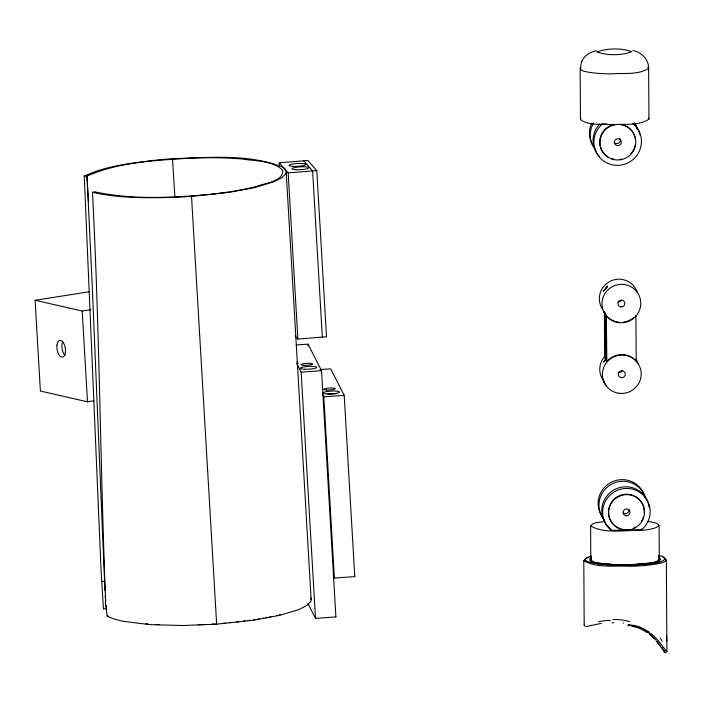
<?xml version="1.0" encoding="UTF-8"?>
<svg xmlns="http://www.w3.org/2000/svg" width="702" height="702" viewBox="0 0 702 702"><rect width="100%" height="100%" fill="white"/><g stroke="black" fill="none" stroke-linecap="round" stroke-linejoin="round"><path stroke-width="1.05" d="M585.749 558.555L583.792 560.538L584.187 625.149C584.994 627.948 589.162 625.631 591.102 625.535M581.546 61.96L580.159 68.62L580.457 119.603C588.873 126.044 601.939 123.675 612.179 124.745C624.078 123.64 638.934 126.141 648.946 119.112L648.63 68.357C648.797 59.433 641.374 52.009 632.862 50.518M664.259 557.871C670.173 562.065 657.765 563.759 654.878 564.25C646.603 565.575 638.223 566.084 629.843 566.321C615.259 565.329 596.437 568.515 583.792 560.538M580.457 119.603L580.905 118.735M590.821 560.74L590.61 525.886C593.646 521.823 600.324 522.569 604.861 521.41M647.779 521.472C671.621 524.719 650.886 530.317 640.268 530.335C624.841 530.282 604.053 533.915 590.61 525.886M584.187 625.149L584.415 624.175M666.488 636.784L666.654 636.117L666.76 640.865M648.63 68.357C638.355 75.158 623.824 72.841 611.863 73.877C603.781 73.798 595.665 73.473 587.697 72.06C586.03 71.569 578.141 70.718 580.993 67.532M603.729 361.925L605.501 358.95L605.229 313.39M581.993 60.969C584.582 55.388 590.294 51.966 596.138 50.711M581.309 62.487L582.23 60.451M603.571 290.549L603.351 291.374L606.782 287.46M603.887 361.995L604.703 361.047M604.466 361.328L605.87 359.661L605.589 314.101L606.195 315.295M605.773 287.495L606.651 286.732M591.426 558.634C590.654 564.662 605.089 562.793 608.932 564.276M591.409 559.02L590.312 560.512L591.795 561.986M658.722 561.284L659.827 559.906L658.836 558.616M658.529 561.398L657.326 561.969M103.448 608.897L101.079 570.498L84.258 176.158C105.493 165.944 129.475 163.566 152.562 160.495A94.796 16.014 -3.3 0 1 172.499 158.713C208.898 157.643 247.604 153.554 282.274 166.892A126.527 21.376 -3.3 0 1 285.767 173.745L282.002 177.65L274.105 181.704L254.879 187.539L229.177 192.357L191.699 196.385A94.796 16.014 -3.3 0 1 171.393 197.455C145.042 198.025 118.269 198.21 92.445 192.234C99.649 328.29 100.193 465.926 105.651 601.64M585.986 558.441L587.416 557.879M591.488 557.344C582.616 563.539 609.775 563.785 611.705 564.461M656.396 562.311L655.317 562.644M587.749 557.765L588.829 557.441M654.931 562.75L652.132 563.399M591.198 556.045C568.989 563.144 617.269 566.137 620.524 564.768M279.414 614.776L280.326 614.548M591.374 625.464L601.281 623.411M590.259 557.063L591.312 556.818M276.623 615.443L277.562 615.224M269.735 616.926L270.744 616.725M267.69 617.33L265.602 617.734M651.491 563.53L650.149 563.767M262.425 618.304L263.496 618.12M258.108 619.041L259.196 618.866M649.596 563.864L648.455 564.039M93.98 400.781L87.504 401.807L40.4 391.058L35.1 300.289L89.066 291.786M35.1 300.289L82.204 311.03L90.839 309.67M253.694 619.734L254.8 619.568M248.096 620.542L250.342 620.226M243.568 621.138L245.077 620.945M646.63 564.294L642.444 564.768M236.732 621.946L239.013 621.691M229.905 622.656L232.178 622.437M223.131 623.271L225.386 623.078M279.449 165.918L279.264 162.803L307.906 160.495L316.804 170.595L326.5 336.749L297.867 339.066L295.165 336.004M279.264 162.803L288.171 172.911L316.804 170.595M638.697 564.241C643.69 562.899 658.467 564.399 658.871 558.301M95.042 191.9C132.581 199.938 171.516 197.745 209.494 194.419C225.21 192.699 240.918 190.417 256.256 186.539C264.206 183.011 283.248 181.923 282.871 170.402C272.508 160.214 255.721 161.302 242.243 159.029C225.202 157.599 208.073 157.502 190.988 158.108C156.046 160.451 119.498 161.758 86.995 176.114L92.102 282.564L104.949 590.549M84.258 176.158L86.925 175.974L88.513 202.079M92.445 192.234L95.112 192.041M296.2 344.98L308.011 344.138L321.534 370.682L335.898 616.918L315.505 618.365L308.029 603.676M319.945 369.594L330.677 368.831L344.199 395.375L354.773 576.614L334.38 578.062L333.16 575.675M296.551 363.109L301.14 372.13L321.534 370.682M322.587 394.427L323.806 396.823L344.199 395.375M101.562 581.458L104.466 581.256M104.633 587.486L105.721 587.407M103.501 608.915L106.406 608.704L105.967 605.694M310.714 597.972A126.527 21.376 -3.3 0 1 310.732 601.526L306.967 605.422L299.07 609.485L279.844 615.321L254.142 620.138L216.655 624.166L183.082 625.526L149.684 624.622L122.885 621.27L113.522 618.874L107.16 616.137L108.468 616.075M638.636 564.171L635.161 564.469M638.197 565.128L632.362 565.452M212.013 624.087L216.655 624.166L191.506 196.007M635.88 564.434C639.145 563.574 667.111 563.425 658.766 556.914M635.652 564.364L631.537 564.636M634.889 564.399L630.089 564.689M205.168 624.464L198.166 624.771M631.08 564.566L629.361 564.706M629.554 564.61L627.167 564.759M628.79 564.627L623.376 564.698M602.316 123.947L606.712 123.956M611.293 530.352L641.672 529.756A23.85 23.438 -27 0 0 643.585 495.507A23.85 23.438 -27 0 0 608.967 496.191A23.85 23.438 -27 0 0 611.293 530.352L610.459 528.711A23.85 23.438 -27 0 1 614.004 489.908A23.85 23.438 -27 0 1 649.104 506.958M626.482 564.671L624.148 564.698M623.481 564.785L621.068 564.68M622.744 564.785L618.69 564.645M611.986 622.692L613.934 622.735M616.988 565.128C629.176 565.329 641.409 564.978 653.474 563.179C659.933 563.162 672.262 558.011 658.713 555.457M617.909 564.627L616.356 564.583M618.269 564.724L615.593 564.566M614.829 564.531L616.066 564.662M615.347 564.636L613.276 564.469M615.224 565.47L607.353 564.996M614.601 564.601L611.758 564.39M159.021 624.648L155.625 624.464M613.136 564.54L608.836 564.206M147.973 623.929L145.867 623.753M604.747 564.75L602.562 564.496M632.09 626.105L633.09 626.254M600.385 564.189L601.087 564.294M599.701 564.083L596.533 563.495M623.113 622.981L623.613 623.086M658.783 556.265L659.231 556.353M634.046 625.859L634.933 626.052M596.103 563.399L594.892 563.092M632.002 626.096L631.405 625.903M628.817 625.078L628.176 624.885L633.678 625.359L639.197 626.728L649.025 631.861M636.881 626.57L637.855 626.877M628.571 624.35L629.554 624.675M593.523 562.688L592.655 562.372M662.951 557.353L663.785 557.669M631.019 625.184L631.493 625.368M638.811 627.211L639.899 627.641M640.522 627.904L641.119 628.167M642.295 628.738L642.865 629.036M643.418 629.334L643.962 629.65M644.418 629.922L645.322 630.484M647.718 67.006L648.622 68.085M646.612 631.352L647.428 631.949M646.972 632.081L647.674 632.599M666.338 559.775L666.9 651.895L658.388 640.742L651.447 633.757M648.271 118.05L648.946 119.112M649.455 633.564L655.914 640.075M649.771 634.275L654.088 638.443M107.143 616.119L105.958 605.528M660.231 645.375L659.713 644.752M303.729 160.828L312.627 170.937L322.323 337.083M605.484 313.978L605.071 313.496M604.729 312.82L604.15 312.1M656.352 641.014L664.873 652.412M656.87 641.207L659.503 644.497M604.808 383.073L604.334 382.564M604.782 313.118L603.685 311.539L604.08 312.004M662.012 647.49L662.319 647.99M662.46 648.227L663.048 649.201M663.785 650.447L664.443 651.588M666.523 651.131L666.891 651.86M664.548 651.789L664.759 652.176L663.513 649.991M635.328 359.284L636.196 360.986A19.472 19.147 -27 0 0 606.835 361.565L605.87 359.661M606.317 315.531L606.835 361.565M605.08 312.478A19.472 19.147 -27 0 1 604.387 311.749L604.668 357.309L605.501 358.95M641.251 528.931L641.672 529.756M297.227 361.846L298.174 363.715M172.499 158.713L174.938 197.587M354.519 576.114L354.773 576.614M335.644 616.417L335.898 616.918M666.681 640.847L666.505 639.522M105.633 605.896L105.3 601.684M105.633 601.386L105.256 595.691M323.806 396.823L334.38 578.062M308.011 344.138L308.117 346.042M301.14 372.13L315.505 618.365M288.171 172.911L297.867 339.066M286.197 171.92L311.153 599.701M82.204 311.03L87.504 401.807M659.099 525.394L659.318 561.337M635.915 315.426L636.196 360.986M621.059 124.728A17.989 17.682 -27 0 1 632.669 152.044A17.989 17.682 -27 0 1 602.588 151.729A17.989 17.682 -27 0 1 615.557 124.666M620.858 124.333A17.989 17.682 -27 0 1 635.45 139.294M635.31 144.744A17.989 17.682 -27 0 1 630.835 153.694M621.805 159.047A17.989 17.682 -27 0 1 619.989 159.398M614.487 159.345A17.989 17.682 -27 0 1 611.065 158.424M608.055 156.95A17.989 17.682 -27 0 1 613.53 124.623M619.892 138.557A3.475 3.413 -27 0 1 618.594 143.12A3.475 3.413 -27 0 1 613.943 142.12M634.748 122.876A23.85 23.438 -27 0 1 637.249 129.396M595.849 150.088A23.85 23.438 -27 0 1 593.576 122.973M634.95 123.289A23.85 23.438 -27 0 1 636.231 126.992M594.067 147.271A23.85 23.438 -27 0 1 591.689 123.289M632.748 123.447A23.85 23.438 -27 0 1 635.082 157.608A23.85 23.438 -27 0 1 600.456 158.292A23.85 23.438 -27 0 1 602.369 124.043M633.485 123.175A23.85 23.438 -27 0 1 640.057 134.907M599.157 156.16A23.85 23.438 -27 0 1 599.85 123.964M663.495 650.07A14.084 0.614 48.8 0 1 665.294 652.886M626.842 529.694A17.989 17.682 -27 0 1 608.45 512.065A17.989 17.682 -27 0 1 627.132 494.226A17.989 17.682 -27 0 1 644.252 513.083M643.611 516.611A17.989 17.682 -27 0 1 641.505 521.27M635.556 527.079A17.989 17.682 -27 0 1 633.976 527.93M628.86 509.31A3.475 3.413 -27 0 1 623.104 512.793M604.589 520.261A23.85 23.438 -27 0 1 612.012 483.959A23.85 23.438 -27 0 1 645.849 499.061M603.281 518.05A23.85 23.438 -27 0 1 611.503 482.142A23.85 23.438 -27 0 1 645.015 497.411M627.913 625.491A11.899 1.027 16.4 0 1 629.089 625.851M612.916 619.533A33.327 21.902 10.3 0 1 629.536 621.639M598.674 621.735A36.311 15.383 8.6 0 1 610.371 620.375M648.016 632.484A50.877 33.213 3.8 0 1 650.438 634.283M632.985 626.509A30.379 21.472 -3.6 0 1 646.577 632.344M648.42 632.142A49.28 34.214 -0.7 0 1 650.491 633.888M660.24 638.32A69.542 34.907 19 0 1 662.188 641.172M636.266 359.749A19.472 19.147 -27 0 1 637.785 363.39M604.282 381.616A19.472 19.147 -27 0 1 605.335 355.826M622.402 370.296A3.475 3.413 -27 0 1 618.243 372.411M602.685 309.406A19.472 19.147 -27 0 1 610.45 281.151A19.472 19.147 -27 0 1 637.355 292.699M621.656 300.228A3.475 3.413 -27 0 1 618.137 301.79M633.748 317.602A19.472 19.147 -27 0 1 623.315 322.209M619.243 322.288A19.472 19.147 -27 0 1 606.563 316.005M604.668 357.309A19.472 19.147 -27 0 1 606.072 355.826M606.168 385.266A4.66 1.413 50.6 0 1 604.027 382.441M604.571 290.18A4.66 1.097 -55.1 0 1 605.931 288.171M606.844 286.372A2.08 0.526 -46.7 0 1 607.107 287.346M65.067 355.335A8.442 4.186 81 0 1 62.811 341.4M328.255 394.191A8.275 1.395 -3.3 0 1 335.679 393.857M596.937 51.922C607.169 55.651 621.419 55.739 631.651 51.685C621.252 47.824 607.441 48.184 596.954 51.86M617.383 145.63A3.475 3.413 -27 0 0 621.086 140.909A3.475 3.413 -27 0 0 615.145 140.154A3.475 3.413 -27 0 0 617.383 145.63M625.034 530.063A17.989 17.682 -27 0 0 642.813 504.615A17.989 17.682 -27 0 0 611.872 502.404A17.989 17.682 -27 0 0 625.034 530.063M626.272 515.777A3.475 3.413 -27 0 0 629.72 510.872A3.475 3.413 -27 0 0 623.745 510.433A3.475 3.413 -27 0 0 626.272 515.777M619.234 393.313A19.472 19.147 -27 0 0 639.741 366.672A19.472 19.147 -27 0 0 606.423 362.732A19.472 19.147 -27 0 0 619.234 393.313M621.314 377.641A3.475 3.413 -27 0 0 625.008 372.911A3.475 3.413 -27 0 0 619.067 372.165A3.475 3.413 -27 0 0 621.314 377.641M618.795 322.63A19.472 19.147 -27 0 0 639.311 295.981A19.472 19.147 -27 0 0 605.993 292.041A19.472 19.147 -27 0 0 618.795 322.63M620.884 306.95A3.475 3.413 -27 0 0 624.578 302.229A3.475 3.413 -27 0 0 618.637 301.474A3.475 3.413 -27 0 0 620.884 306.95M56.941 345.059A8.442 4.186 81 0 0 62.425 357.107A8.442 4.186 81 0 0 64.128 344.12A8.442 4.186 81 0 0 56.941 345.059M326.614 390.022A5.791 0.974 -3.3 0 0 335.266 388.68A5.791 0.974 -3.3 0 0 326.57 388.329A5.791 0.974 -3.3 0 0 326.614 390.022M327.167 393.954A8.275 1.395 -3.3 0 0 339.522 392.032A8.275 1.395 -3.3 0 0 327.106 391.532A8.275 1.395 -3.3 0 0 327.167 393.954M303.948 365.33A5.791 0.974 -3.3 0 0 312.601 363.987A5.791 0.974 -3.3 0 0 303.905 363.636A5.791 0.974 -3.3 0 0 303.948 365.33M304.501 369.252A8.275 1.395 -3.3 0 0 316.856 367.33A8.275 1.395 -3.3 0 0 304.44 366.83A8.275 1.395 -3.3 0 0 304.501 369.252M295.884 169.717A8.442 1.43 -3.3 0 0 308.827 167.839A8.442 1.43 -3.3 0 0 296.498 167.216A8.442 1.43 -3.3 0 0 295.884 169.717M292.971 166.4A8.442 1.43 -3.3 0 0 305.905 164.522A8.442 1.43 -3.3 0 0 293.576 163.899A8.442 1.43 -3.3 0 0 292.971 166.4"/></g></svg>
